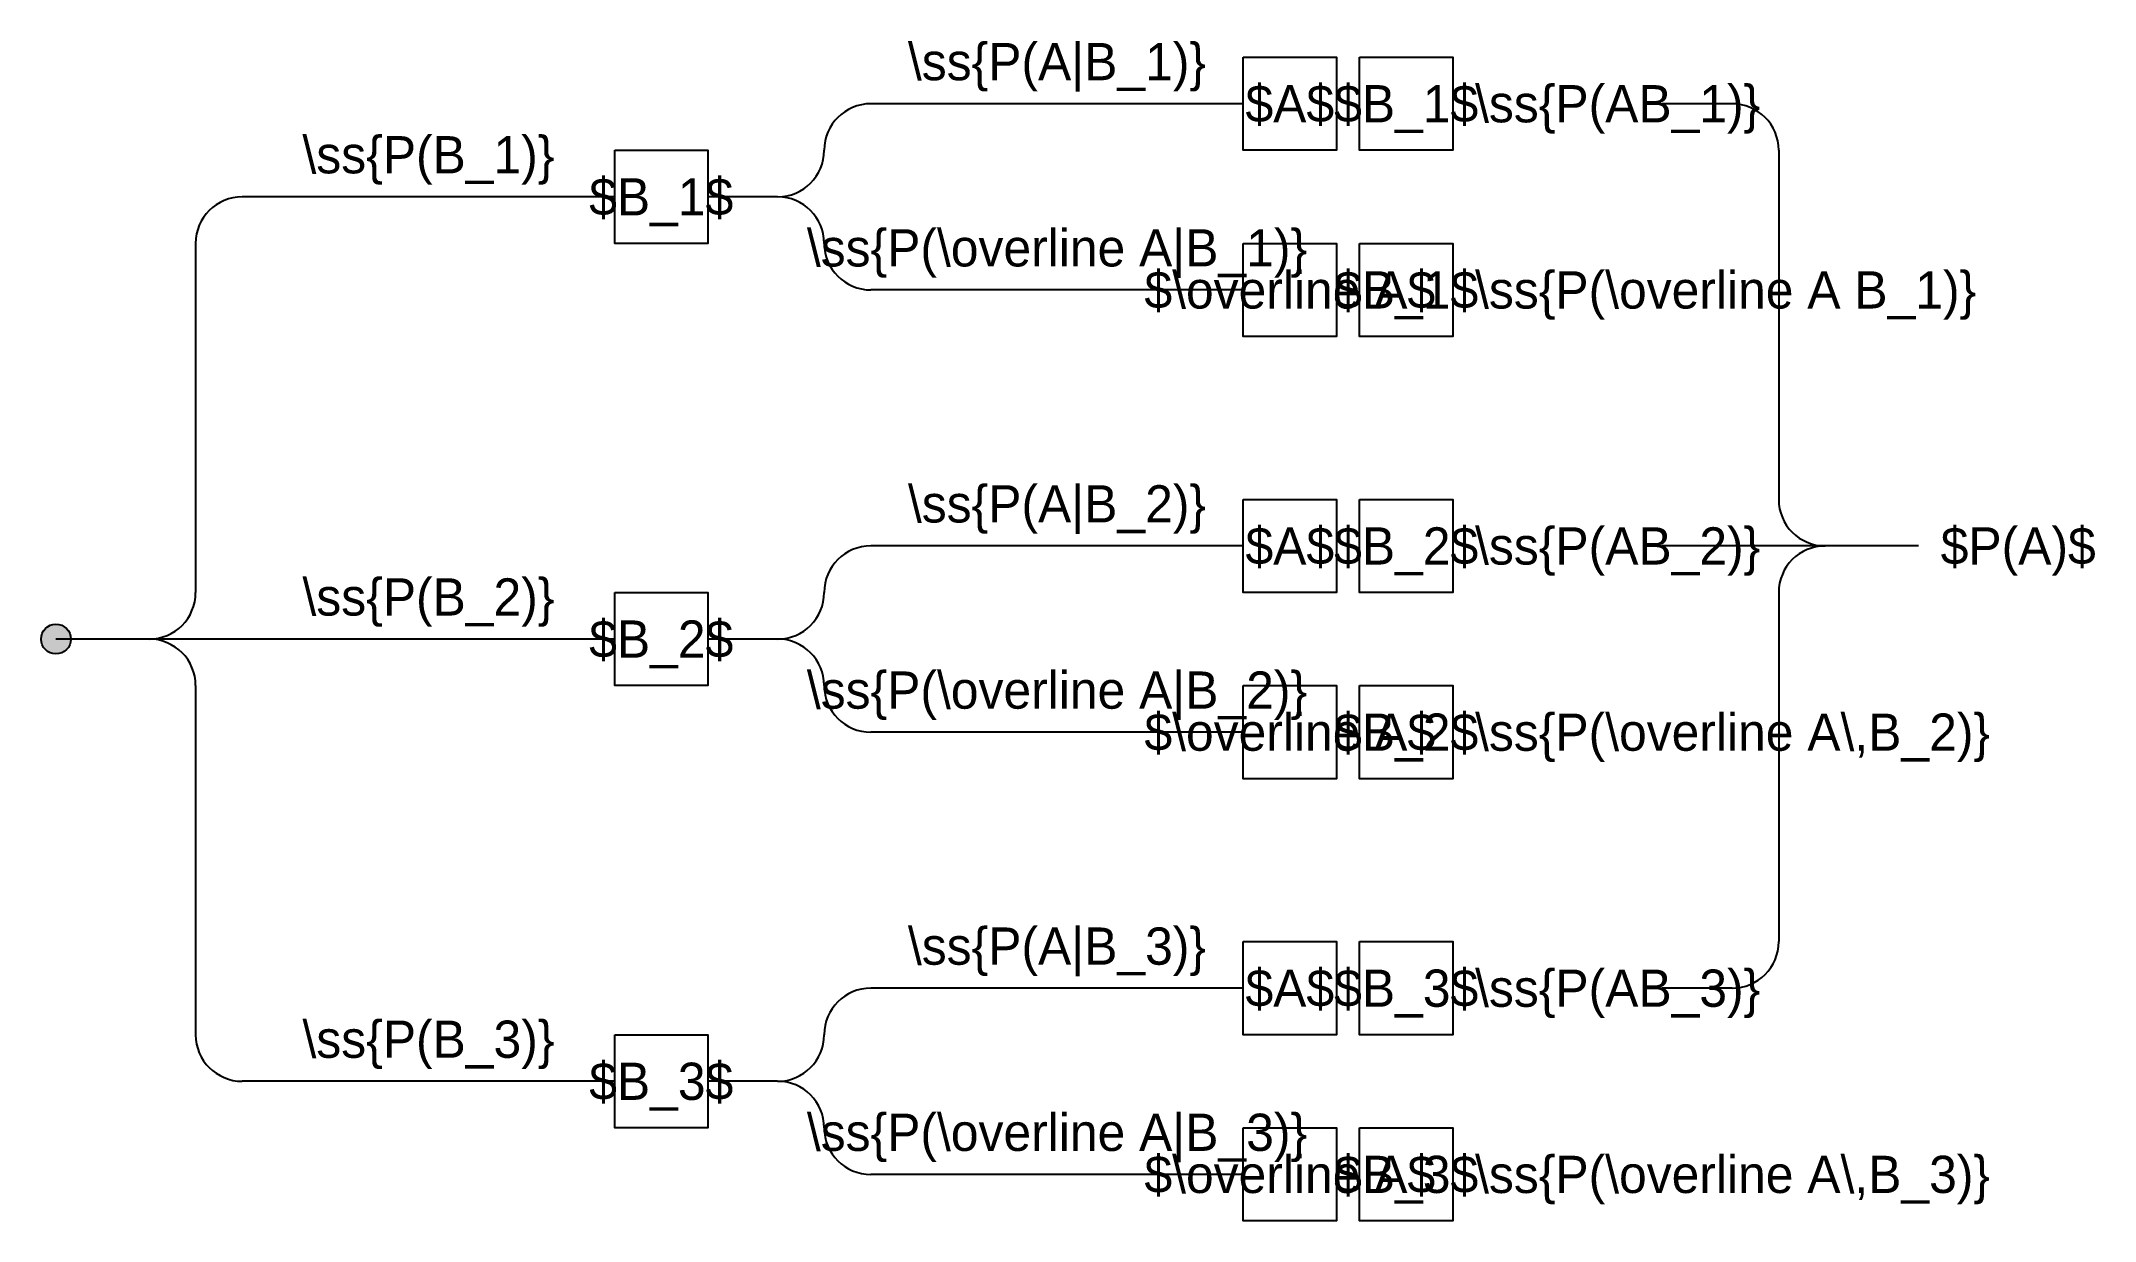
# Model space of a CAD drawing. Header units: millimetres. Extents: x -258 to 845, y 600 to 1234.
import ezdxf
from ezdxf.enums import TextEntityAlignment as Align

# ---------------------------------------------------------------- set-up
doc = ezdxf.new("R2010")
doc.units = ezdxf.units.MM

msp = doc.modelspace()

# ---------------------------------------------------------------- hatches: boundary and pattern name
h = msp.add_hatch(color=250)
edge = h.paths.add_edge_path()
edge.add_arc((-250, 912.5), 8, 0, 360)

# ---------------------------------------------------------------- linework, layer by layer
for p, q in [((387.5, 1200), (187.5, 1200)), ((650, 1200), (612.5, 1200)), ((675, 1175), (675, 987.5)), ((675, 1175), (675, 987.5)), ((50, 1150), (-150, 1150)), ((137.5, 1150), (100, 1150)), ((-175, 1125), (-175, 937.5)), ((387.5, 1100), (187.5, 1100)), ((387.5, 962.5), (187.5, 962.5)), ((700, 962.5), (612.5, 962.5)), ((750, 962.5), (700, 962.5)), ((675, 937.5), (675, 750)), ((-200, 912.5), (-250, 912.5)), ((50, 912.5), (-200, 912.5)), ((137.5, 912.5), (100, 912.5)), ((-175, 887.5), (-175, 700)), ((387.5, 862.5), (187.5, 862.5)), ((387.5, 725), (187.5, 725)), ((650, 725), (612.5, 725)), ((50, 675), (-150, 675)), ((137.5, 675), (100, 675)), ((387.5, 625), (187.5, 625))]:
    msp.add_line(p, q)
for points in [[(387.5, 1225), (437.5, 1225), (437.5, 1175), (387.5, 1175)], [(450, 1225), (500, 1225), (500, 1175), (450, 1175)], [(50, 1175), (100, 1175), (100, 1125), (50, 1125)], [(387.5, 1125), (437.5, 1125), (437.5, 1075), (387.5, 1075)], [(450, 1125), (500, 1125), (500, 1075), (450, 1075)], [(387.5, 987.5), (437.5, 987.5), (437.5, 937.5), (387.5, 937.5)], [(450, 987.5), (500, 987.5), (500, 937.5), (450, 937.5)], [(50, 937.5), (100, 937.5), (100, 887.5), (50, 887.5)], [(387.5, 887.5), (437.5, 887.5), (437.5, 837.5), (387.5, 837.5)], [(450, 887.5), (500, 887.5), (500, 837.5), (450, 837.5)], [(387.5, 750), (437.5, 750), (437.5, 700), (387.5, 700)], [(450, 750), (500, 750), (500, 700), (450, 700)], [(50, 700), (100, 700), (100, 650), (50, 650)], [(387.5, 650), (437.5, 650), (437.5, 600), (387.5, 600)], [(450, 650), (500, 650), (500, 600), (450, 600)]]:
    msp.add_lwpolyline(points, close=True)
msp.add_circle((-250, 912.5), 8)
for centre, start, end in [((187.5, 1175), 90, 180), ((650, 1175), 0, 90), ((137.5, 1175), 270, 0), ((-150, 1125), 90, 180), ((137.5, 1125), 0, 90), ((187.5, 1125), 180, 270), ((700, 987.5), 180, 270), ((187.5, 937.5), 90, 180), ((700, 937.5), 90, 180), ((-200, 937.5), 270, 0), ((137.5, 937.5), 270, 0), ((-200, 887.5), 0, 90), ((137.5, 887.5), 0, 90), ((187.5, 887.5), 180, 270), ((650, 750), 270, 0), ((187.5, 700), 90, 180), ((-150, 700), 180, 270), ((137.5, 700), 270, 0), ((137.5, 650), 0, 90), ((187.5, 650), 180, 270)]:
    msp.add_arc(centre, 25, start, end)

# ---------------------------------------------------------------- texts
for s, p in [('\\ss{P(A|B_1)}', (287.5, 1206.6)), ('\\ss{P(B_1)}', (-50, 1156.6)), ('\\ss{P(\\overline A|B_1)}', (287.5, 1106.6)), ('\\ss{P(A|B_2)}', (287.5, 969.1)), ('\\ss{P(B_2)}', (-50, 919.1)), ('\\ss{P(\\overline A|B_2)}', (287.5, 869.1)), ('\\ss{P(A|B_3)}', (287.5, 731.6)), ('\\ss{P(B_3)}', (-50, 681.6)), ('\\ss{P(\\overline A|B_3)}', (287.5, 631.6))]:
    msp.add_text(s, height=20).set_placement(p, align=Align.BOTTOM_CENTER)
for s, p in [('$A$', (412.5, 1200)), ('$B_1$', (475, 1200)), ('$B_1$', (75, 1150)), ('$\\overline A$', (412.5, 1100)), ('$B_1$', (475, 1100)), ('$A$', (412.5, 962.5)), ('$B_2$', (475, 962.5)), ('$B_2$', (75, 912.5)), ('$\\overline A$', (412.5, 862.5)), ('$B_2$', (475, 862.5)), ('$A$', (412.5, 725)), ('$B_3$', (475, 725)), ('$B_3$', (75, 675)), ('$\\overline A$', (412.5, 625)), ('$B_3$', (475, 625))]:
    msp.add_text(s, height=20).set_placement(p, align=Align.MIDDLE_CENTER)
for s, p in [('\\ss{P(AB_1)}', (512, 1200)), ('\\ss{P(\\overline A B_1)}', (512, 1100)), ('\\ss{P(AB_2)}', (512, 962.5)), ('$P(A)$', (762, 962.5)), ('\\ss{P(\\overline A\\,B_2)}', (512, 862.5)), ('\\ss{P(AB_3)}', (512, 725)), ('\\ss{P(\\overline A\\,B_3)}', (512, 625))]:
    msp.add_text(s, height=20).set_placement(p, align=Align.MIDDLE_LEFT)

doc.saveas('drawing.dxf')
